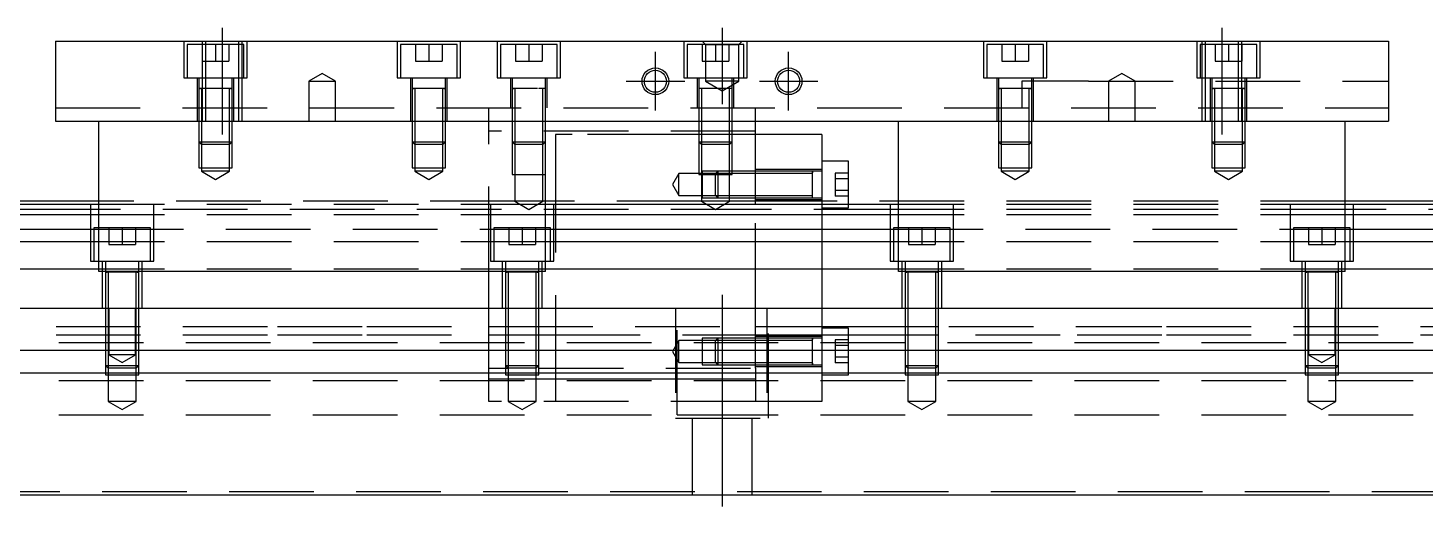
# Model space of a CAD drawing. Extents: x -20 to 801, y -275 to 102.
# Drawn here: x 185.8 to 395.5, y -234.8 to -162.8 of the extents above; entities that cross this region are included whole.
import ezdxf

# ---------------------------------------------------------------- set-up
doc = ezdxf.new("R2010")
doc.units = 0
doc.linetypes.add('CENTER', pattern=[50.8, 31.75, -6.35, 6.35, -6.35])
doc.linetypes.add('DASHED', pattern=[19.05, 12.7, -6.35])
doc.layers.get('0').update_dxf_attribs({"linetype": 'CONTINUOUS'})
doc.layers.add('CENTER', color=1, linetype='CENTER')

msp = doc.modelspace()

# ---------------------------------------------------------------- linework, layer by layer
at = {"color": 7, "linetype": 'CONTINUOUS'}
for p, q in [((190, -164.77), (190, -176.77)), ((190, -164.77), (390, -164.77)), ((390, -164.77), (390, -176.77)), ((190, -176.77), (390, -176.77)), ((196.5, -199.27), (196.5, -176.77)), ((263.5, -199.27), (263.5, -176.77)), ((295, -189.27), (295, -176.77)), ((316.5, -199.27), (316.5, -176.77)), ((383.5, -199.27), (383.5, -176.77)), ((305, -178.77), (295, -178.77)), ((305, -178.77), (305, -189.27)), ((309, -182.77), (305, -182.77)), ((309, -189.27), (309, -182.77)), ((196.5, -189.27), (0, -189.27)), ((196.5, -188.77), (28, -188.77)), ((316.5, -189.27), (263.5, -189.27)), ((523, -188.77), (383.5, -188.77)), ((580, -189.27), (383.5, -189.27)), ((196.5, -190.809608), (0, -190.809608)), ((316.5, -190.809608), (263.5, -190.809608)), ((580, -190.809608), (383.5, -190.809608)), ((0, -192.930392), (196.5, -192.930392)), ((196.5, -194.840532), (0, -194.840532)), ((263.5, -192.930392), (316.5, -192.930392)), ((316.5, -194.840532), (263.5, -194.840532)), ((383.5, -192.930392), (580, -192.930392)), ((580, -194.840532), (383.5, -194.840532)), ((196.5, -198.951934), (0, -198.951934)), ((316.5, -198.951934), (263.5, -198.951934)), ((580, -198.951934), (383.5, -198.951934)), ((263.5, -199.27), (196.5, -199.27)), ((383.5, -199.27), (316.5, -199.27)), ((0, -204.77), (580, -204.77)), ((303.6, -209.62), (303.6, -209.269994)), ((0, -211.07), (580, -211.07)), ((303.6, -213.270006), (303.6, -212.92)), ((0, -214.47), (580, -214.47)), ((0, -232.77), (580, -232.77))]:
    msp.add_line(p, q, dxfattribs=at)
at = {"color": 3, "linetype": 'DASHED'}
for p, q in [((209.25, -164.77), (209.25, -170.27)), ((218.25, -165.27), (209.75, -165.27)), ((209.75, -165.27), (209.75, -170.27)), ((212, -165.27), (212, -167.77)), ((212.000006, -164.77), (212.000006, -176.77)), ((212.5, -164.77), (212.5, -176.77)), ((214, -165.27), (214, -167.77)), ((216, -165.27), (216, -167.77)), ((217.5, -176.77), (217.5, -164.77)), ((217.999994, -176.77), (217.999994, -164.77)), ((218.25, -170.27), (218.25, -165.27)), ((218.75, -170.27), (218.75, -164.77)), ((241.25, -164.77), (241.25, -170.27)), ((250.25, -165.27), (241.75, -165.27)), ((241.75, -165.27), (241.75, -170.27)), ((244, -165.27), (244, -167.77)), ((246, -165.27), (246, -167.77)), ((248, -165.27), (248, -167.77)), ((250.25, -170.27), (250.25, -165.27)), ((250.75, -170.27), (250.75, -164.77)), ((256.25, -164.77), (256.25, -170.27)), ((265.25, -165.27), (256.75, -165.27)), ((256.75, -165.27), (256.75, -170.27)), ((259, -165.27), (259, -167.77)), ((261, -165.27), (261, -167.77)), ((263, -165.27), (263, -167.77)), ((265.25, -170.27), (265.25, -165.27)), ((265.75, -170.27), (265.75, -164.77)), ((284.25, -164.77), (284.25, -170.27)), ((293.25, -165.27), (284.75, -165.27)), ((284.75, -165.27), (284.75, -170.27)), ((287.5, -165.27), (287, -164.77)), ((287, -165.27), (287, -167.77)), ((287.5, -165.27), (287.5, -170.77)), ((287.5, -165.27), (292.5, -165.27)), ((289, -165.27), (289, -167.77)), ((291, -165.27), (291, -167.77)), ((292.5, -165.27), (293, -164.77)), ((292.5, -170.77), (292.5, -165.27)), ((293.25, -170.27), (293.25, -165.27)), ((293.75, -170.27), (293.75, -164.77)), ((329.25, -164.77), (329.25, -170.27)), ((338.25, -165.27), (329.75, -165.27)), ((329.75, -165.27), (329.75, -170.27)), ((332, -165.27), (332, -167.77)), ((334, -165.27), (334, -167.77)), ((336, -165.27), (336, -167.77)), ((338.25, -170.27), (338.25, -165.27)), ((338.75, -170.27), (338.75, -164.77)), ((361.25, -164.77), (361.25, -170.27)), ((370.25, -165.27), (361.75, -165.27)), ((361.75, -165.27), (361.75, -170.27)), ((362.000006, -164.77), (362.000006, -176.77)), ((362.5, -164.77), (362.5, -176.77)), ((364, -165.27), (364, -167.77)), ((366, -165.27), (366, -167.77)), ((367.5, -176.77), (367.5, -164.77)), ((367.999994, -176.77), (367.999994, -164.77)), ((368, -165.27), (368, -167.77)), ((370.25, -170.27), (370.25, -165.27)), ((370.75, -170.27), (370.75, -164.77)), ((212, -167.77), (214, -167.77)), ((214, -167.77), (216, -167.77)), ((230, -169.6153), (228, -170.77)), ((232, -170.77), (230, -169.6153)), ((244, -167.77), (246, -167.77)), ((246, -167.77), (248, -167.77)), ((259, -167.77), (261, -167.77)), ((261, -167.77), (263, -167.77)), ((287, -167.77), (289, -167.77)), ((289, -167.77), (291, -167.77)), ((332, -167.77), (334, -167.77)), ((334, -167.77), (336, -167.77)), ((350, -169.6153), (348, -170.77)), ((352, -170.77), (350, -169.6153)), ((364, -167.77), (366, -167.77)), ((366, -167.77), (368, -167.77)), ((209.25, -170.27), (218.75, -170.27)), ((211.25, -170.27), (211.25, -176.77)), ((211.5, -170.27), (211.5, -171.87)), ((211.5, -171.865), (211.5, -171.87)), ((211.5, -171.87), (211.757448, -171.87)), ((211.757468, -171.87), (211.5, -171.87)), ((211.5, -171.87), (211.5, -176.76998)), ((211.5, -171.87), (211.5, -171.875)), ((216.242552, -171.87), (211.757468, -171.87)), ((211.9, -171.87), (211.9, -176.76998)), ((216.1, -176.76998), (216.1, -171.87)), ((216.5, -171.87), (216.242552, -171.87)), ((216.242602, -171.87), (216.5, -171.87)), ((216.5, -171.87), (216.5, -170.27)), ((216.5, -171.87), (216.5, -171.865)), ((216.5, -176.76998), (216.5, -171.87)), ((216.5, -171.875), (216.5, -171.87)), ((216.75, -176.77), (216.75, -170.27)), ((228, -170.77), (230, -170.77)), ((228, -170.77), (228, -176.77)), ((230, -170.77), (232, -170.77)), ((232, -176.77), (232, -170.77)), ((241.25, -170.27), (250.75, -170.27)), ((243.25, -170.27), (243.25, -176.77)), ((243.5, -170.27), (243.5, -171.87)), ((243.5, -171.865), (243.5, -171.87)), ((243.5, -171.87), (243.757448, -171.87)), ((243.757468, -171.87), (243.5, -171.87)), ((243.5, -171.87), (243.5, -176.76998)), ((243.5, -171.87), (243.5, -171.875)), ((248.242552, -171.87), (243.757468, -171.87)), ((243.9, -171.87), (243.9, -176.76998)), ((248.1, -176.76998), (248.1, -171.87)), ((248.5, -171.87), (248.242552, -171.87)), ((248.242602, -171.87), (248.5, -171.87)), ((248.5, -171.87), (248.5, -170.27)), ((248.5, -171.87), (248.5, -171.865)), ((248.5, -176.76998), (248.5, -171.87)), ((248.5, -171.875), (248.5, -171.87)), ((248.75, -176.77), (248.75, -170.27)), ((256.25, -170.27), (265.75, -170.27)), ((258.25, -170.27), (258.25, -174.77)), ((258.5, -170.27), (258.5, -171.87)), ((258.5, -171.865), (258.5, -171.87)), ((258.5, -171.87), (258.757448, -171.87)), ((258.757468, -171.87), (258.5, -171.87)), ((258.5, -171.87), (258.5, -171.875)), ((258.5, -171.87), (258.5, -174.76998)), ((262.300194, -171.87), (258.757468, -171.87)), ((258.9, -171.87), (258.9, -174.76998)), ((262.5, -171.865), (262.5, -171.87)), ((263.5, -171.87), (262.5, -171.87)), ((262.5, -171.87), (262.5, -171.875)), ((263.1, -174.76998), (263.1, -171.87)), ((263.5, -171.87), (263.5, -170.27)), ((263.5, -171.87), (263.5, -171.865)), ((263.5, -171.875), (263.5, -171.87)), ((263.5, -174.76998), (263.5, -171.87)), ((263.75, -174.77), (263.75, -170.27)), ((284.25, -170.27), (293.75, -170.27)), ((286.25, -170.27), (286.25, -174.77)), ((286.5, -170.27), (286.5, -171.87)), ((286.5, -171.865), (286.5, -171.87)), ((286.757468, -171.87), (286.5, -171.87)), ((286.5, -171.87), (286.5, -171.875)), ((286.5, -171.87), (286.5, -174.76998)), ((291.242552, -171.87), (286.757468, -171.87)), ((286.9, -171.87), (286.9, -174.76998)), ((292.5, -170.77), (287.5, -170.77)), ((287.5, -170.77), (290, -172.213376)), ((290, -172.213376), (292.5, -170.77)), ((291.1, -174.76998), (291.1, -171.87)), ((291.5, -171.87), (291.242552, -171.87)), ((291.5, -171.87), (291.5, -170.27)), ((291.5, -171.87), (291.5, -171.865)), ((291.5, -171.875), (291.5, -171.87)), ((291.5, -174.76998), (291.5, -171.87)), ((291.75, -174.77), (291.75, -170.27)), ((329.25, -170.27), (338.75, -170.27)), ((331.25, -170.27), (331.25, -176.77)), ((331.5, -170.27), (331.5, -171.87)), ((331.5, -171.865), (331.5, -171.87)), ((331.5, -171.87), (331.757448, -171.87)), ((331.757468, -171.87), (331.5, -171.87)), ((331.5, -171.87), (331.5, -171.875)), ((331.5, -171.87), (331.5, -176.76998)), ((336.242552, -171.87), (331.757468, -171.87)), ((331.9, -171.87), (331.9, -176.76998)), ((335, -170.77), (335, -174.77)), ((345, -170.77), (335, -170.77)), ((336.1, -176.76998), (336.1, -171.87)), ((336.5, -171.87), (336.242552, -171.87)), ((336.242602, -171.87), (336.5, -171.87)), ((336.5, -171.87), (336.5, -170.27)), ((336.5, -171.87), (336.5, -171.865)), ((336.5, -171.875), (336.5, -171.87)), ((336.5, -176.76998), (336.5, -171.87)), ((336.75, -176.77), (336.75, -170.27)), ((345, -170.77), (390, -170.77)), ((348, -170.77), (350, -170.77)), ((348, -170.77), (348, -176.77)), ((350, -170.77), (352, -170.77)), ((352, -176.77), (352, -170.77)), ((361.25, -170.27), (370.75, -170.27)), ((363.25, -170.27), (363.25, -176.77)), ((363.5, -170.27), (363.5, -171.87)), ((363.5, -171.865), (363.5, -171.87)), ((363.5, -171.87), (363.757448, -171.87)), ((363.757468, -171.87), (363.5, -171.87)), ((363.5, -171.87), (363.5, -171.875)), ((363.5, -171.87), (363.5, -176.76998)), ((368.242552, -171.87), (363.757468, -171.87)), ((363.9, -171.87), (363.9, -176.76998)), ((368.1, -176.76998), (368.1, -171.87)), ((368.5, -171.87), (368.242552, -171.87)), ((368.242602, -171.87), (368.5, -171.87)), ((368.5, -171.87), (368.5, -170.27)), ((368.5, -171.87), (368.5, -171.865)), ((368.5, -171.875), (368.5, -171.87)), ((368.5, -176.76998), (368.5, -171.87)), ((368.75, -176.77), (368.75, -170.27)), ((190, -174.77), (390, -174.77)), ((255, -176.77), (255, -174.77)), ((258.5, -174.77), (258.5, -176.77)), ((258.500006, -174.77), (258.500006, -176.77)), ((258.9, -174.77), (258.9, -176.77)), ((263.1, -176.77), (263.1, -174.77)), ((263.499994, -176.77), (263.499994, -174.77)), ((263.5, -176.77), (263.5, -174.77)), ((286.5, -174.77), (286.5, -176.77)), ((286.500006, -174.77), (286.500006, -176.77)), ((286.9, -174.77), (286.9, -176.77)), ((291.1, -176.77), (291.1, -174.77)), ((291.499994, -176.77), (291.499994, -174.77)), ((291.5, -176.77), (291.5, -174.77)), ((295, -176.77), (295, -174.77)), ((211.5, -176.77), (211.5, -179.87)), ((211.500006, -176.77), (211.500006, -179.870006)), ((211.9, -176.77), (211.9, -180.27)), ((216.1, -180.27), (216.1, -176.77)), ((216.499994, -179.870006), (216.499994, -176.77)), ((216.5, -179.87), (216.5, -176.77)), ((243.5, -176.77), (243.5, -179.87)), ((243.500006, -176.77), (243.500006, -179.870006)), ((243.9, -176.77), (243.9, -180.27)), ((248.1, -180.27), (248.1, -176.77)), ((248.499994, -179.870006), (248.499994, -176.77)), ((248.5, -179.87), (248.5, -176.77)), ((255, -199.27), (255, -176.77)), ((258.5, -176.77), (258.5, -179.87)), ((258.500006, -176.77), (258.500006, -179.870006)), ((258.9, -176.77), (258.9, -180.27)), ((263.1, -180.27), (263.1, -176.77)), ((263.499994, -179.870006), (263.499994, -176.77)), ((263.5, -179.87), (263.5, -176.77)), ((286.5, -176.77), (286.5, -179.87)), ((286.500006, -176.77), (286.500006, -179.870006)), ((286.9, -176.77), (286.9, -180.27)), ((291.1, -180.27), (291.1, -176.77)), ((291.499994, -179.870006), (291.499994, -176.77)), ((291.5, -179.87), (291.5, -176.77)), ((331.5, -176.77), (331.5, -179.87)), ((331.500006, -176.77), (331.500006, -179.870006)), ((331.9, -176.77), (331.9, -180.27)), ((336.1, -180.27), (336.1, -176.77)), ((336.499994, -179.870006), (336.499994, -176.77)), ((336.5, -179.87), (336.5, -176.77)), ((363.5, -176.77), (363.5, -179.87)), ((363.500006, -176.77), (363.500006, -179.870006)), ((363.9, -176.77), (363.9, -180.27)), ((368.1, -180.27), (368.1, -176.77)), ((368.499994, -179.870006), (368.499994, -176.77)), ((368.5, -179.87), (368.5, -176.77)), ((211.5, -179.87), (216.5, -179.87)), ((211.5, -179.87), (211.9, -180.27)), ((211.500006, -179.87002), (211.500006, -183.77)), ((216.1, -180.27), (211.9, -180.27)), ((211.9, -180.27002), (211.9, -183.77)), ((216.1, -180.27), (216.5, -179.87)), ((216.1, -183.77), (216.1, -180.27002)), ((216.499994, -183.77), (216.499994, -179.87002)), ((243.5, -179.87), (248.5, -179.87)), ((243.5, -179.87), (243.9, -180.27)), ((243.500006, -179.87002), (243.500006, -183.77)), ((248.1, -180.27), (243.9, -180.27)), ((243.9, -180.27002), (243.9, -183.77)), ((248.1, -180.27), (248.5, -179.87)), ((248.1, -183.77), (248.1, -180.27002)), ((248.499994, -183.77), (248.499994, -179.87002)), ((295, -178.27), (255, -178.27)), ((258.5, -179.87), (263.499994, -179.87)), ((258.5, -179.87), (258.9, -180.27)), ((258.500006, -179.87002), (258.500006, -184.77)), ((263.1, -180.27), (258.9, -180.27)), ((258.9, -180.27002), (258.9, -184.77)), ((262.9, -180.27), (262.500006, -180.27)), ((263.1, -180.27), (263.5, -179.87)), ((263.1, -184.77), (263.1, -180.27002)), ((263.499994, -180.27), (263.499994, -179.87002)), ((263.499994, -183.77), (263.499994, -180.27)), ((265, -178.77), (265, -180.27)), ((267.1, -178.77), (265, -178.77)), ((265, -180.27), (265, -183.77)), ((267.5, -178.77), (267.1, -178.77)), ((282.5, -178.77), (267.5, -178.77)), ((286.5, -178.77), (282.5, -178.77)), ((286.9, -178.77), (286.5, -178.77)), ((286.5, -179.87), (291.5, -179.87)), ((286.5, -179.87), (286.9, -180.27)), ((286.500006, -179.87002), (286.500006, -184.77)), ((291.1, -178.77), (286.9, -178.77)), ((291.1, -180.27), (286.9, -180.27)), ((286.9, -180.27002), (286.9, -184.77)), ((291.5, -178.77), (291.1, -178.77)), ((291.1, -180.27), (291.5, -179.87)), ((291.1, -184.77), (291.1, -180.27002)), ((291.499994, -184.77), (291.499994, -179.87002)), ((295, -178.77), (291.5, -178.77)), ((331.5, -179.87), (336.5, -179.87)), ((331.5, -179.87), (331.9, -180.27)), ((331.500006, -179.87002), (331.500006, -183.77)), ((336.1, -180.27), (331.9, -180.27)), ((331.9, -180.27002), (331.9, -183.77)), ((336.1, -180.27), (336.5, -179.87)), ((336.1, -183.77), (336.1, -180.27002)), ((336.499994, -183.77), (336.499994, -179.87002)), ((363.5, -179.87), (368.5, -179.87)), ((363.5, -179.87), (363.9, -180.27)), ((363.500006, -179.87002), (363.500006, -183.77)), ((368.1, -180.27), (363.9, -180.27)), ((363.9, -180.27002), (363.9, -183.77)), ((368.1, -180.27), (368.5, -179.87)), ((368.1, -183.77), (368.1, -180.27002)), ((368.499994, -183.77), (368.499994, -179.87002)), ((211.500006, -183.77), (216.499994, -183.77)), ((211.9, -183.77), (211.9, -184.27)), ((216.1, -184.27), (211.9, -184.27)), ((211.9, -184.27), (214, -185.482436)), ((214, -185.482436), (216.1, -184.27)), ((216.1, -184.27), (216.1, -183.77)), ((243.500006, -183.77), (248.499994, -183.77)), ((243.9, -183.77), (243.9, -184.27)), ((248.1, -184.27), (243.9, -184.27)), ((243.9, -184.27), (246, -185.482436)), ((246, -185.482436), (248.1, -184.27)), ((248.1, -184.27), (248.1, -183.77)), ((263.499994, -184.77), (263.499994, -183.77)), ((265, -183.77), (265, -214.47)), ((287, -184.270006), (287, -188.269994)), ((289.34998, -184.270006), (287, -184.270006)), ((289.35, -184.27), (289, -184.62)), ((289.35, -184.27), (289.35, -188.27)), ((295, -184.27), (289.35, -184.27)), ((295, -184.270006), (289.35, -184.270006)), ((305, -184.02), (295, -184.02)), ((297.5, -184.27), (295.00002, -184.27)), ((303.605, -184.27), (297.5, -184.27)), ((305, -184.27), (303.595, -184.27)), ((303.6, -184.27), (303.6, -184.486668)), ((303.6, -188.27), (303.6, -184.27)), ((331.500006, -183.77), (336.499994, -183.77)), ((331.9, -183.77), (331.9, -184.27)), ((336.1, -184.27), (331.9, -184.27)), ((331.9, -184.27), (334, -185.482436)), ((334, -185.482436), (336.1, -184.27)), ((336.1, -184.27), (336.1, -183.77)), ((363.500006, -183.77), (368.499994, -183.77)), ((363.9, -183.77), (363.9, -184.27)), ((368.1, -184.27), (363.9, -184.27)), ((363.9, -184.27), (366, -185.482436)), ((366, -185.482436), (368.1, -184.27)), ((368.1, -184.27), (368.1, -183.77)), ((258.500006, -184.77), (263.499994, -184.77)), ((258.9, -184.77), (258.9, -188.77)), ((263.1, -188.77), (263.1, -184.77)), ((283.5, -184.62), (282.547372, -186.27)), ((282.547372, -186.27), (283.5, -187.92)), ((283.5, -187.92), (283.5, -184.62)), ((287, -184.62), (283.5, -184.62)), ((286.500006, -184.77), (291.499994, -184.77)), ((286.9, -184.77), (286.9, -188.77)), ((288.99998, -184.62), (287, -184.62)), ((289, -187.92), (289, -184.62)), ((295, -184.62), (289, -184.62)), ((291.1, -188.77), (291.1, -184.77)), ((297.5, -184.62), (295.00002, -184.62)), ((303.6, -184.62), (297.5, -184.62)), ((307, -184.53795), (307, -185.403974)), ((309, -184.53795), (307, -184.53795)), ((309, -185.403974), (307, -185.403974)), ((307, -185.403974), (307, -187.136026)), ((283.5, -187.92), (287, -187.92)), ((287, -187.92), (288.99998, -187.92)), ((287, -188.269994), (289.34998, -188.269994)), ((289, -187.92), (295, -187.92)), ((289, -187.92), (289.35, -188.27)), ((289.35, -188.269994), (295, -188.269994)), ((289.35, -188.27), (295, -188.27)), ((295, -188.52), (305, -188.52)), ((295.00002, -187.92), (297.5, -187.92)), ((295.00002, -188.27), (297.5, -188.27)), ((297.5, -187.92), (303.6, -187.92)), ((297.5, -188.27), (303.605, -188.27)), ((303.595, -188.27), (305, -188.27)), ((307, -187.136026), (307, -188.00205)), ((309, -187.136026), (307, -187.136026)), ((309, -188.00205), (307, -188.00205)), ((196.5, -190.02), (28, -190.02)), ((195.25, -189.27), (195.25, -197.77)), ((258.9, -188.77), (196.5, -188.77)), ((263.5, -189.27), (196.5, -189.27)), ((295, -190.02), (196.5, -190.02)), ((204.75, -197.77), (204.75, -189.27)), ((255.25, -189.27), (255.25, -197.77)), ((263.1, -188.77), (258.9, -188.77)), ((258.9, -188.77), (261, -189.982436)), ((261, -189.982436), (263.1, -188.77)), ((264.99998, -188.77), (263.1, -188.77)), ((264.75, -197.77), (264.75, -189.27)), ((286.9, -188.77), (265, -188.77)), ((286.9, -188.770002), (265, -188.770006)), ((291.1, -188.77), (286.9, -188.77)), ((286.9, -188.77), (289, -189.982436)), ((289, -189.982436), (291.1, -188.77)), ((295, -188.77), (291.1, -188.77)), ((295, -188.770006), (291.1, -188.770002)), ((297.5, -188.77), (295, -188.77)), ((297.5, -188.770006), (295, -188.770006)), ((295, -204.77), (295, -189.27)), ((316.5, -190.02), (295, -190.02)), ((305, -188.77), (297.5, -188.77)), ((305, -188.770006), (297.5, -188.770006)), ((305, -189.27), (305, -199.27)), ((305, -189.77), (309, -189.77)), ((383.5, -188.77), (305.00002, -188.77)), ((309, -189.77), (309, -189.27)), ((315.25, -189.27), (315.25, -197.77)), ((383.5, -189.27), (316.5, -189.27)), ((383.5, -190.02), (316.5, -190.02)), ((324.75, -197.77), (324.75, -189.27)), ((375.25, -189.27), (375.25, -197.77)), ((523, -190.02), (383.5, -190.02)), ((384.75, -197.77), (384.75, -189.27)), ((204.25, -192.77), (195.75, -192.77)), ((195.75, -192.77), (195.75, -197.77)), ((263.5, -190.809608), (196.5, -190.809608)), ((198, -192.77), (198, -195.27)), ((200, -192.77), (200, -195.27)), ((202, -192.77), (202, -195.27)), ((204.25, -197.77), (204.25, -192.77)), ((264.25, -192.77), (255.75, -192.77)), ((255.75, -192.77), (255.75, -197.77)), ((258, -192.77), (258, -195.27)), ((260, -192.77), (260, -195.27)), ((262, -192.77), (262, -195.27)), ((264.25, -197.77), (264.25, -192.77)), ((324.25, -192.77), (315.75, -192.77)), ((315.75, -192.77), (315.75, -197.77)), ((383.5, -190.809608), (316.5, -190.809608)), ((318, -192.77), (318, -195.27)), ((320, -192.77), (320, -195.27)), ((322, -192.77), (322, -195.27)), ((324.25, -197.77), (324.25, -192.77)), ((384.25, -192.77), (375.75, -192.77)), ((375.75, -192.77), (375.75, -197.77)), ((378, -192.77), (378, -195.27)), ((380, -192.77), (380, -195.27)), ((382, -192.77), (382, -195.27)), ((384.25, -197.77), (384.25, -192.77)), ((196.5, -192.930392), (263.5, -192.930392)), ((263.5, -194.840532), (196.5, -194.840532)), ((316.5, -192.930392), (383.5, -192.930392)), ((383.5, -194.840532), (316.5, -194.840532)), ((198, -195.27), (200, -195.27)), ((200, -195.27), (202, -195.27)), ((258, -195.27), (260, -195.27)), ((260, -195.27), (262, -195.27)), ((318, -195.27), (320, -195.27)), ((320, -195.27), (322, -195.27)), ((378, -195.27), (380, -195.27)), ((380, -195.27), (382, -195.27)), ((195.25, -197.77), (204.75, -197.77)), ((263.5, -198.951934), (196.5, -198.951934)), ((197, -197.77), (197, -204.77)), ((197.5, -197.77), (197.5, -199.37)), ((202.5, -199.37), (202.5, -197.77)), ((203, -204.77), (203, -197.77)), ((255.25, -197.77), (264.75, -197.77)), ((257, -197.77), (257, -204.77)), ((257.5, -197.77), (257.5, -199.37)), ((262.5, -199.37), (262.5, -197.77)), ((263, -204.77), (263, -197.77)), ((315.25, -197.77), (324.75, -197.77)), ((383.5, -198.951934), (316.5, -198.951934)), ((317, -197.77), (317, -204.77)), ((317.5, -197.77), (317.5, -199.37)), ((322.5, -199.37), (322.5, -197.77)), ((323, -204.77), (323, -197.77)), ((375.25, -197.77), (384.75, -197.77)), ((377, -197.77), (377, -204.77)), ((377.5, -197.77), (377.5, -199.37)), ((382.5, -199.37), (382.5, -197.77)), ((383, -204.77), (383, -197.77)), ((197.5, -199.365), (197.5, -199.37)), ((197.5, -199.37), (197.757448, -199.37)), ((197.757468, -199.37), (197.5, -199.37)), ((197.5, -199.37), (197.5, -199.375)), ((197.5, -199.37), (197.5, -204.76998)), ((202.242552, -199.37), (197.757468, -199.37)), ((197.9, -199.37), (197.9, -204.76998)), ((202.1, -204.76998), (202.1, -199.37)), ((202.5, -199.37), (202.242552, -199.37)), ((202.242602, -199.37), (202.5, -199.37)), ((202.5, -199.37), (202.5, -199.365)), ((202.5, -199.375), (202.5, -199.37)), ((202.5, -204.76998), (202.5, -199.37)), ((255, -204.77), (255, -199.27)), ((257.5, -199.365), (257.5, -199.37)), ((257.5, -199.37), (257.757448, -199.37)), ((257.757468, -199.37), (257.5, -199.37)), ((257.5, -199.37), (257.5, -199.375)), ((257.5, -199.37), (257.5, -204.76998)), ((262.242552, -199.37), (257.757468, -199.37)), ((257.9, -199.37), (257.9, -204.76998)), ((262.1, -204.76998), (262.1, -199.37)), ((262.5, -199.37), (262.242552, -199.37)), ((262.242602, -199.37), (262.5, -199.37)), ((262.5, -199.37), (262.5, -199.365)), ((262.5, -199.375), (262.5, -199.37)), ((262.5, -204.76998), (262.5, -199.37)), ((305, -199.27), (305, -204.77)), ((317.5, -199.365), (317.5, -199.37)), ((317.5, -199.37), (317.757448, -199.37)), ((317.757468, -199.37), (317.5, -199.37)), ((317.5, -199.37), (317.5, -199.375)), ((317.5, -199.37), (317.5, -204.76998)), ((322.242552, -199.37), (317.757468, -199.37)), ((317.9, -199.37), (317.9, -204.76998)), ((322.1, -204.76998), (322.1, -199.37)), ((322.5, -199.37), (322.242552, -199.37)), ((322.242602, -199.37), (322.5, -199.37)), ((322.5, -199.37), (322.5, -199.365)), ((322.5, -199.375), (322.5, -199.37)), ((322.5, -204.76998), (322.5, -199.37)), ((377.5, -199.365), (377.5, -199.37)), ((377.5, -199.37), (377.757448, -199.37)), ((377.757468, -199.37), (377.5, -199.37)), ((377.5, -199.37), (377.5, -199.375)), ((377.5, -199.37), (377.5, -204.76998)), ((382.242552, -199.37), (377.757468, -199.37)), ((377.9, -199.37), (377.9, -204.76998)), ((382.1, -204.76998), (382.1, -199.37)), ((382.5, -199.37), (382.242552, -199.37)), ((382.242602, -199.37), (382.5, -199.37)), ((382.5, -199.37), (382.5, -199.365)), ((382.5, -199.375), (382.5, -199.37)), ((382.5, -204.76998), (382.5, -199.37)), ((197.5, -204.77), (197.5, -211.07)), ((197.500006, -204.77), (197.500006, -211.07)), ((197.9, -204.77), (197.9, -211.07)), ((198, -204.77), (198, -211.77)), ((202, -211.77), (202, -204.77)), ((202.1, -211.07), (202.1, -204.77)), ((202.499994, -211.07), (202.499994, -204.77)), ((202.5, -211.07), (202.5, -204.77)), ((255, -211.07), (255, -204.77)), ((257.5, -204.77), (257.5, -211.07)), ((257.500006, -204.77), (257.500006, -211.07)), ((257.9, -204.77), (257.9, -211.07)), ((262.1, -211.07), (262.1, -204.77)), ((262.499994, -211.07), (262.499994, -204.77)), ((262.5, -211.07), (262.5, -204.77)), ((283, -204.77), (283, -221.27)), ((283.291796, -220.77), (283.291796, -204.77)), ((295, -211.07), (295, -204.77)), ((296.708204, -204.77), (296.708204, -220.77)), ((297, -221.27), (297, -204.77)), ((305, -204.77), (305, -211.07)), ((317.5, -204.77), (317.5, -211.07)), ((317.500006, -204.77), (317.500006, -211.07)), ((317.9, -204.77), (317.9, -211.07)), ((322.1, -211.07), (322.1, -204.77)), ((322.499994, -211.07), (322.499994, -204.77)), ((322.5, -211.07), (322.5, -204.77)), ((377.5, -204.77), (377.5, -211.07)), ((377.500006, -204.77), (377.500006, -211.07)), ((377.9, -204.77), (377.9, -211.07)), ((378, -204.77), (378, -211.77)), ((382, -211.77), (382, -204.77)), ((382.1, -211.07), (382.1, -204.77)), ((382.499994, -211.07), (382.499994, -204.77)), ((382.5, -211.07), (382.5, -204.77)), ((56.708204, -207.52), (223.291796, -207.52)), ((197.5, -207.52), (197.9, -207.52)), ((197.9, -207.52), (202.1, -207.52)), ((202.1, -207.52), (202.5, -207.52)), ((223.291796, -207.52), (236.708204, -207.52)), ((236.708204, -207.52), (255, -207.52)), ((255, -207.52), (257.5, -207.52)), ((257.5, -207.52), (257.9, -207.52)), ((257.5, -207.52), (257.9, -207.52)), ((257.9, -207.52), (295, -207.52)), ((257.9, -207.52), (262.1, -207.52)), ((262.1, -207.52), (262.5, -207.52)), ((295, -207.52), (305, -207.52)), ((305, -207.52), (343.291796, -207.52)), ((317.5, -207.52), (317.9, -207.52)), ((317.9, -207.52), (322.1, -207.52)), ((322.1, -207.52), (322.5, -207.52)), ((343.291796, -207.52), (356.708204, -207.52)), ((356.708204, -207.52), (497.5, -207.52)), ((377.5, -207.52), (377.9, -207.52)), ((377.9, -207.52), (382.1, -207.52)), ((382.1, -207.52), (382.5, -207.52)), ((56.708204, -208.77), (223.291796, -208.77)), ((197.5, -208.77), (197.9, -208.77)), ((197.9, -208.77), (202.1, -208.77)), ((202.1, -208.77), (202.5, -208.77)), ((223.291796, -208.77), (236.708204, -208.77)), ((236.708204, -208.77), (255, -208.77)), ((255, -208.77), (257.5, -208.77)), ((257.5, -208.77), (257.9, -208.77)), ((257.5, -208.77), (257.9, -208.77)), ((257.9, -208.77), (264.99998, -208.77)), ((257.9, -208.77), (262.1, -208.77)), ((262.1, -208.77), (262.5, -208.77)), ((265, -208.769994), (295, -208.769994)), ((265, -208.77), (295, -208.77)), ((283.5, -209.62), (282.547372, -211.27)), ((283.5, -212.92), (283.5, -209.62)), ((287, -209.62), (283.5, -209.62)), ((287, -209.270006), (287, -213.269994)), ((289.34998, -209.270006), (287, -209.270006)), ((288.99998, -209.62), (287, -209.62)), ((289.35, -209.27), (289, -209.62)), ((289, -212.92), (289, -209.62)), ((295, -209.62), (289, -209.62)), ((289.35, -209.27), (289.35, -213.27)), ((295, -209.27), (289.35, -209.27)), ((295, -209.270006), (289.35, -209.270006)), ((295, -208.769994), (305, -208.769994)), ((295, -208.77), (305, -208.77)), ((305, -209.02), (295, -209.02)), ((303.605, -209.27), (295.00002, -209.27)), ((303.6, -209.62), (295.00002, -209.62)), ((305, -209.27), (303.595, -209.27)), ((303.6, -209.27), (303.6, -209.486668)), ((303.6, -209.486708), (303.6, -209.27)), ((303.6, -209.27), (303.6, -209.486668)), ((303.6, -209.486708), (303.6, -209.27)), ((303.6, -211.06999), (303.6, -209.486708)), ((309, -207.77), (305, -207.77)), ((305.00002, -208.77), (309, -208.77)), ((307, -209.53795), (307, -210.403974)), ((309, -209.53795), (307, -209.53795)), ((309, -211.07), (309, -207.77)), ((309, -208.77), (343.291796, -208.77)), ((317.5, -208.77), (317.9, -208.77)), ((317.9, -208.77), (322.1, -208.77)), ((322.1, -208.77), (322.5, -208.77)), ((343.291796, -208.77), (356.708204, -208.77)), ((356.708204, -208.77), (497.5, -208.77)), ((377.5, -208.77), (377.9, -208.77)), ((377.9, -208.77), (382.1, -208.77)), ((382.1, -208.77), (382.5, -208.77)), ((0, -209.92), (580, -209.92)), ((197.5, -211.07), (197.5, -213.37)), ((197.500006, -211.07), (197.500006, -213.370006)), ((197.9, -211.07), (197.9, -213.77)), ((202.1, -213.77), (202.1, -211.07)), ((202.499994, -213.370006), (202.499994, -211.07)), ((202.5, -213.37), (202.5, -211.07)), ((255, -213.77), (255, -211.07)), ((257.5, -211.07), (257.5, -213.37)), ((257.500006, -211.07), (257.500006, -213.370006)), ((257.9, -211.07), (257.9, -213.77)), ((262.1, -213.77), (262.1, -211.07)), ((262.499994, -213.370006), (262.499994, -211.07)), ((262.5, -213.37), (262.5, -211.07)), ((282.547372, -211.27), (283.5, -212.92)), ((295, -213.77), (295, -211.07)), ((303.6, -213.053332), (303.6, -211.06999)), ((305, -211.07), (305, -214.47)), ((309, -210.403974), (307, -210.403974)), ((307, -210.403974), (307, -212.136026)), ((309, -214.47), (309, -211.07)), ((317.5, -211.07), (317.5, -213.37)), ((317.500006, -211.07), (317.500006, -213.370006)), ((317.9, -211.07), (317.9, -213.77)), ((322.1, -213.77), (322.1, -211.07)), ((322.499994, -213.370006), (322.499994, -211.07)), ((322.5, -213.37), (322.5, -211.07)), ((377.5, -211.07), (377.5, -213.37)), ((377.500006, -211.07), (377.500006, -213.370006)), ((377.9, -211.07), (377.9, -213.77)), ((382.1, -213.77), (382.1, -211.07)), ((382.499994, -213.370006), (382.499994, -211.07)), ((382.5, -213.37), (382.5, -211.07)), ((197.5, -213.37), (202.5, -213.37)), ((197.5, -213.37), (197.9, -213.77)), ((197.500006, -213.37002), (197.500006, -214.47)), ((202.1, -213.77), (197.9, -213.77)), ((197.9, -213.77002), (197.9, -214.77)), ((202, -211.77), (198, -211.77)), ((198, -211.77), (200, -212.9247)), ((200, -212.9247), (202, -211.77)), ((202.1, -213.77), (202.5, -213.37)), ((202.1, -214.77), (202.1, -213.77002)), ((202.499994, -214.47), (202.499994, -213.37002)), ((255, -213.77), (257.500006, -213.77)), ((255, -214.47), (255, -213.77)), ((257.5, -213.37), (262.5, -213.37)), ((257.5, -213.37), (257.9, -213.77)), ((257.500006, -213.37002), (257.500006, -214.47)), ((257.500006, -213.77), (257.9, -213.77)), ((262.1, -213.77), (257.9, -213.77)), ((262.1, -213.77), (257.9, -213.77)), ((257.9, -213.77002), (257.9, -214.77)), ((262.1, -213.77), (262.5, -213.37)), ((262.1, -214.77), (262.1, -213.77002)), ((262.499994, -214.47), (262.499994, -213.37002)), ((262.499994, -213.77), (295, -213.77)), ((283.5, -212.92), (287, -212.92)), ((287, -212.92), (288.99998, -212.92)), ((287, -213.269994), (289.34998, -213.269994)), ((289, -212.92), (295, -212.92)), ((289, -212.92), (289.35, -213.27)), ((289.35, -213.269994), (295, -213.269994)), ((289.35, -213.27), (295, -213.27)), ((295, -213.52), (305, -213.52)), ((295, -213.77), (295, -214.47)), ((295.00002, -212.92), (303.6, -212.92)), ((295.00002, -213.27), (303.6, -213.27)), ((303.595, -213.27), (303.6, -213.27)), ((303.6, -213.053292), (303.6, -213.27)), ((303.6, -213.27), (303.6, -213.053332)), ((303.6, -213.27), (303.605, -213.27)), ((303.6, -213.27), (305, -213.27)), ((309, -212.136026), (307, -212.136026)), ((307, -212.136026), (307, -213.00205)), ((309, -213.00205), (307, -213.00205)), ((317.5, -213.37), (322.5, -213.37)), ((317.5, -213.37), (317.9, -213.77)), ((317.500006, -213.37002), (317.500006, -214.47)), ((322.1, -213.77), (317.9, -213.77)), ((317.9, -213.77002), (317.9, -214.77)), ((322.1, -213.77), (322.5, -213.37)), ((322.1, -214.77), (322.1, -213.77002)), ((322.499994, -214.47), (322.499994, -213.37002)), ((377.5, -213.37), (382.5, -213.37)), ((377.5, -213.37), (377.9, -213.77)), ((377.500006, -213.37002), (377.500006, -214.47)), ((382.1, -213.77), (377.9, -213.77)), ((377.9, -213.77002), (377.9, -214.77)), ((382, -211.77), (378, -211.77)), ((378, -211.77), (380, -212.9247)), ((380, -212.9247), (382, -211.77)), ((382.1, -213.77), (382.5, -213.37)), ((382.1, -214.77), (382.1, -213.77002)), ((382.499994, -214.47), (382.499994, -213.37002)), ((0, -215.62), (580, -215.62)), ((197.500006, -214.47), (197.500006, -214.77)), ((197.500006, -214.77), (202.499994, -214.77)), ((197.9, -214.77), (197.9, -218.77)), ((202.1, -218.77), (202.1, -214.77)), ((202.499994, -214.77), (202.499994, -214.47)), ((255, -218.77), (255, -214.47)), ((255, -215.39077), (295, -215.39077)), ((255, -215.39077), (265, -215.39077)), ((257.500006, -214.47), (257.500006, -214.77)), ((257.500006, -214.77), (262.499994, -214.77)), ((257.9, -214.77), (257.9, -218.77)), ((262.1, -218.77), (262.1, -214.77)), ((262.499994, -214.77), (262.499994, -214.47)), ((265, -214.47), (265, -218.77)), ((265, -215.39077), (295, -215.39077)), ((295, -214.47), (295, -218.77)), ((305, -214.47), (305, -218.77)), ((305, -214.77), (309, -214.77)), ((309, -214.77), (309, -214.47)), ((317.500006, -214.47), (317.500006, -214.77)), ((317.500006, -214.77), (322.499994, -214.77)), ((317.9, -214.77), (317.9, -218.77)), ((322.1, -218.77), (322.1, -214.77)), ((322.499994, -214.77), (322.499994, -214.47)), ((377.500006, -214.47), (377.500006, -214.77)), ((377.500006, -214.77), (382.499994, -214.77)), ((377.9, -214.77), (377.9, -218.77)), ((382.1, -218.77), (382.1, -214.77)), ((382.499994, -214.77), (382.499994, -214.47)), ((202.1, -218.77), (197.9, -218.77)), ((197.9, -218.77), (200, -219.982436)), ((200, -219.982436), (202.1, -218.77)), ((295, -218.77), (255, -218.77)), ((262.1, -218.77), (257.9, -218.77)), ((257.9, -218.77), (260, -219.982436)), ((260, -219.982436), (262.1, -218.77)), ((305, -218.77), (295, -218.77)), ((322.1, -218.77), (317.9, -218.77)), ((317.9, -218.77), (320, -219.982436)), ((320, -219.982436), (322.1, -218.77)), ((382.1, -218.77), (377.9, -218.77)), ((377.9, -218.77), (380, -219.982436)), ((380, -219.982436), (382.1, -218.77)), ((0, -220.77), (523.291796, -220.77)), ((283, -221.27), (297, -221.27)), ((283.291796, -220.77), (296.708204, -220.77)), ((285.5, -221.27), (285.5, -232.77)), ((294.5, -232.77), (294.5, -221.27)), ((6.499992, -232.27), (580, -232.27))]:
    msp.add_line(p, q, dxfattribs=at)
at = {"color": 3, "linetype": 'CONTINUOUS'}
for centre in [(280, -170.77), (300, -170.77)]:
    msp.add_circle(centre, 2, dxfattribs=at)
at = {"color": 7, "linetype": 'CONTINUOUS'}
for centre in [(280, -170.77), (300, -170.77)]:
    msp.add_circle(centre, 1.65, dxfattribs=at)
at = {"layer": 'CENTER', "color": 1, "linetype": 'CENTER'}
for p, q in [((215, -162.77), (215, -178.77)), ((290, -162.77), (290, -174.213376)), ((365, -162.77), (365, -178.77)), ((280, -175.17), (280, -166.37)), ((300, -175.17), (300, -166.37)), ((275.6, -170.77), (284.4, -170.77)), ((295.6, -170.77), (304.4, -170.77)), ((290, -202.77), (290, -234.77))]:
    msp.add_line(p, q, dxfattribs=at)

doc.saveas('drawing.dxf')
